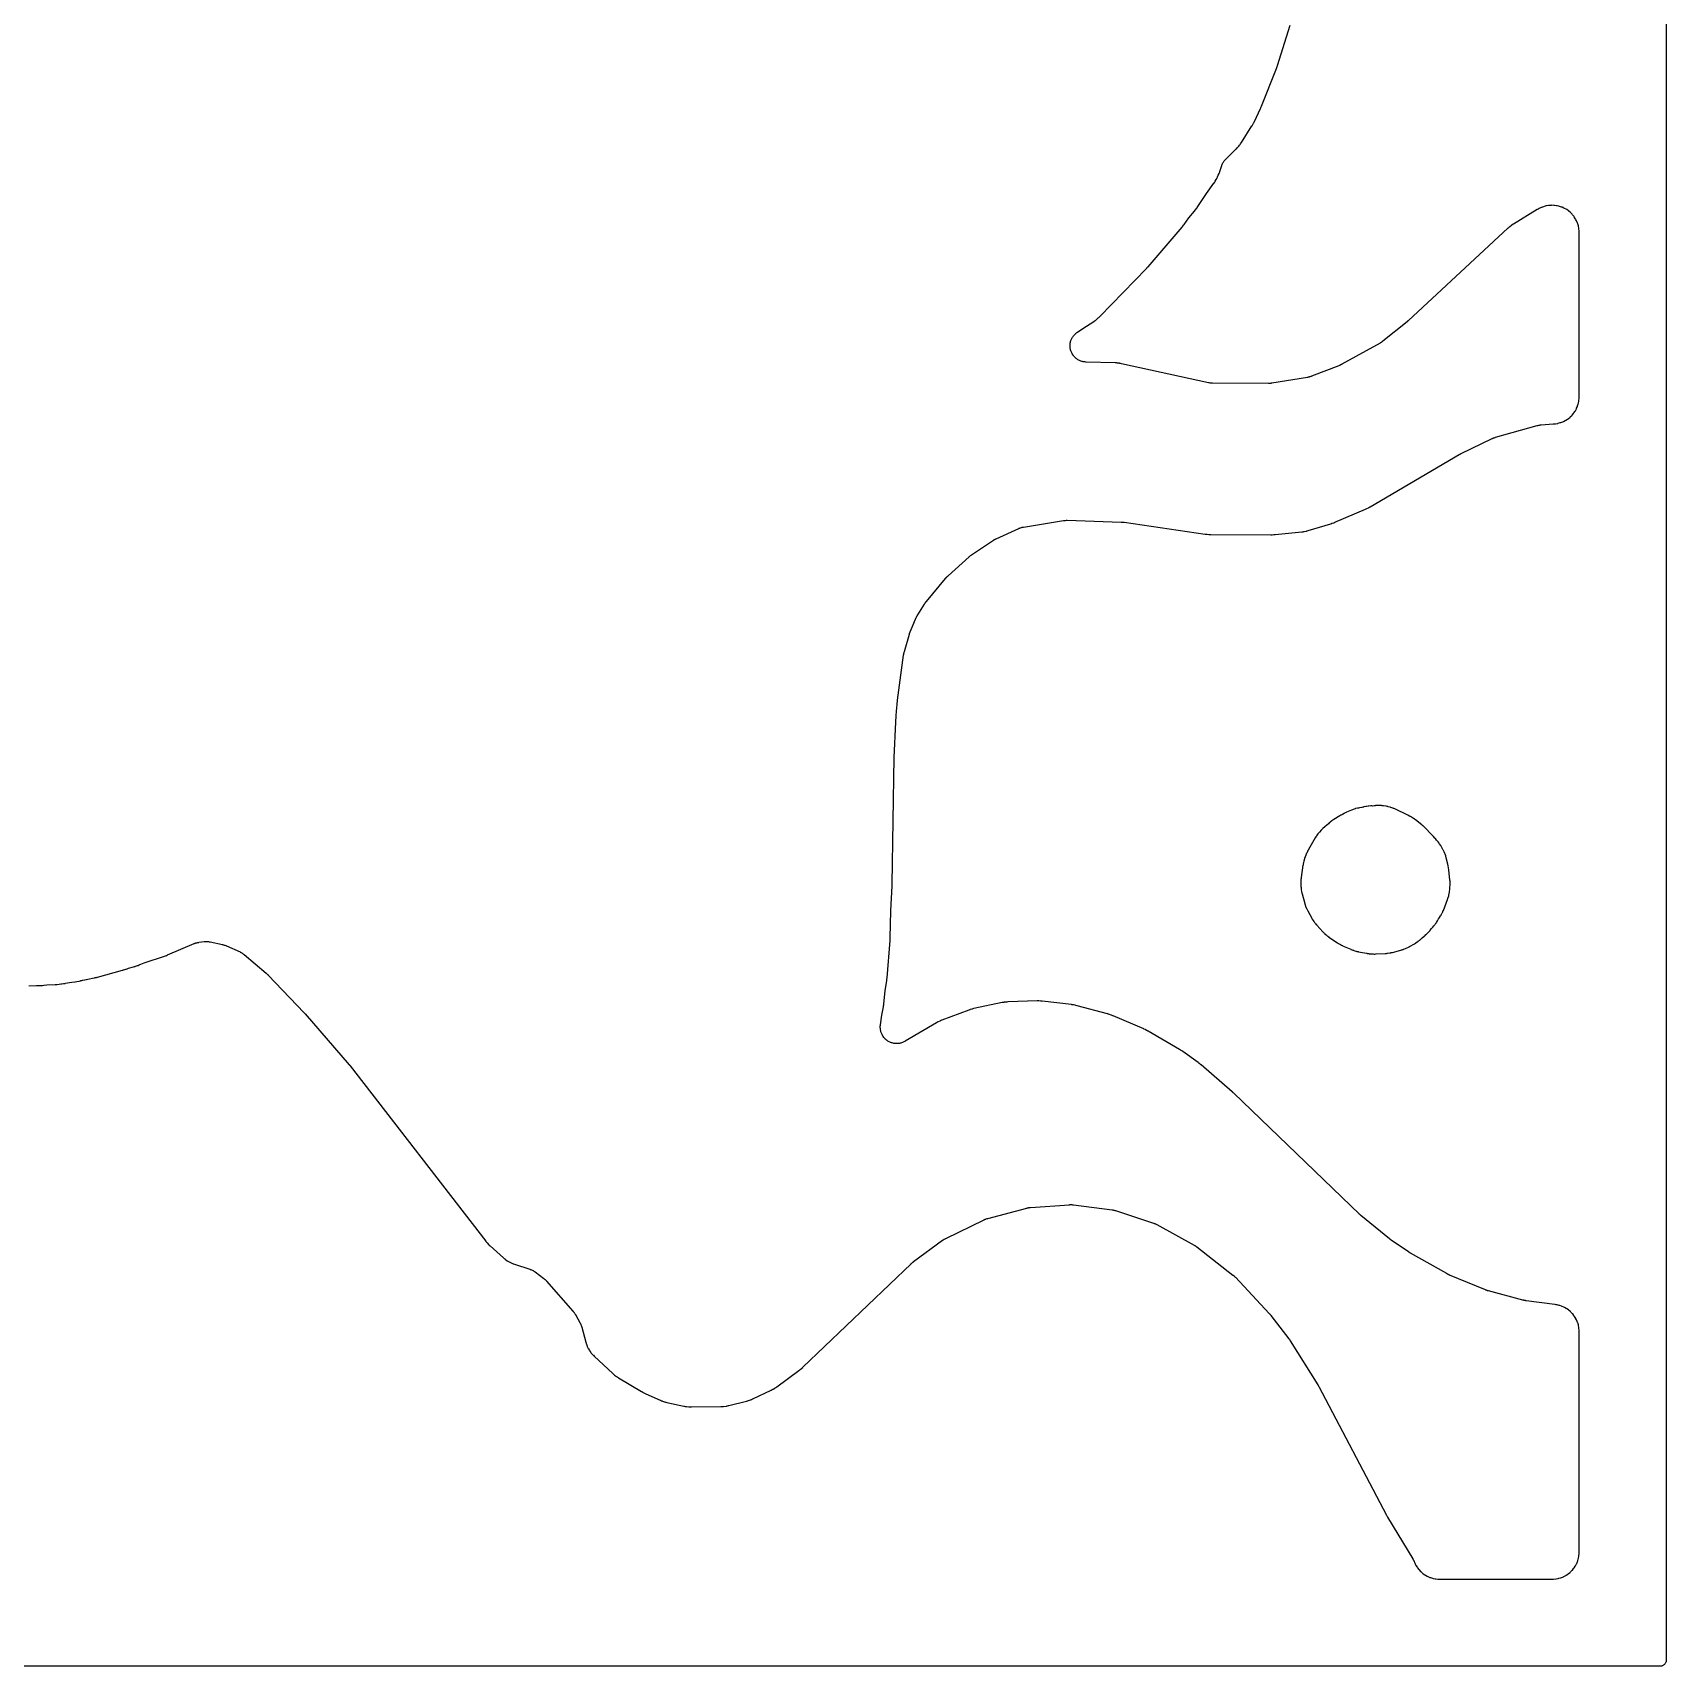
# Model space of a CAD drawing. Header units: millimetres. Extents: x 0 to 300, y 0 to 300.
# Drawn here: x 150 to 300.1, y -0.1 to 150 of the extents above; entities that cross this region are included whole.
import ezdxf

# ---------------------------------------------------------------- set-up
doc = ezdxf.new("R2010")
doc.units = ezdxf.units.MM
doc.layers.add('CUT', color=7, linetype='CONTINUOUS')

msp = doc.modelspace()

# ---------------------------------------------------------------- linework, layer by layer
at = {"layer": 'CUT'}
for points in [[(300.0625, 297.442), (300.0625, 109.7131), (300.0625, 46.4462), (300.0625, 1.467), (300.0625, 1.4375), (300.0625, 0.5522), (300.0589, 0.4788), (300.0503, 0.4206), (300.036, 0.3635), (300.0162, 0.3082), (299.991, 0.255), (299.9608, 0.2046), (299.9257, 0.1573), (299.8863, 0.1137), (299.8427, 0.0743), (299.7954, 0.0392), (299.745, 0.009), (299.6918, -0.0162), (299.6365, -0.036), (299.5794, -0.0503), (299.5212, -0.0589), (299.4478, -0.0625), (298.5625, -0.0625), (1.4375, -0.0625)], [(149.6484, 62.4597), (150.3637, 62.4665), (150.3767, 62.4668), (150.4613, 62.4694), (150.4743, 62.47), (150.5007, 62.4714), (150.5495, 62.471), (150.5694, 62.4712), (150.6988, 62.4747), (150.7187, 62.4755), (150.8808, 62.4852), (150.9007, 62.4867), (151.0296, 62.4987), (151.0494, 62.5009), (151.2965, 62.5322), (152.0778, 62.5658), (152.0987, 62.5671), (152.2341, 62.5777), (152.2549, 62.5796), (152.4242, 62.5988), (152.4449, 62.6015), (152.5792, 62.6215), (152.5998, 62.6249), (152.6146, 62.6276), (152.651, 62.6308), (152.6705, 62.6329), (152.8295, 62.6522), (152.8489, 62.6549), (152.975, 62.6744), (152.9944, 62.6777), (153.5851, 62.7891), (153.8811, 62.821), (153.903, 62.8238), (154.0449, 62.8444), (154.0667, 62.848), (154.2436, 62.8804), (154.2653, 62.8848), (154.4053, 62.9158), (154.4267, 62.9209), (154.5124, 62.9432), (154.5713, 62.9528), (154.5924, 62.9566), (154.7635, 62.9909), (154.7844, 62.9955), (154.9198, 63.0276), (154.9405, 63.0329), (155.0758, 63.0702), (155.6527, 63.179), (155.6646, 63.1813), (155.7413, 63.1974), (155.7531, 63.2), (155.849, 63.2221), (155.8608, 63.225), (155.9368, 63.2441), (155.9485, 63.2472), (158.2566, 63.878), (158.2693, 63.8817), (158.3516, 63.9061), (158.3642, 63.91), (158.4669, 63.943), (158.4795, 63.9472), (158.5606, 63.9753), (158.5731, 63.9797), (158.668, 64.0149), (158.7984, 64.0586), (159.2519, 64.1767), (159.2661, 64.1806), (159.3583, 64.207), (159.3724, 64.2112), (159.4274, 64.2285), (159.4553, 64.238), (159.6327, 64.3033), (159.687, 64.3264), (159.7862, 64.3745), (159.8341, 64.3902), (159.8477, 64.3949), (159.9361, 64.4262), (159.9497, 64.4312), (160.2452, 64.5442), (162.1053, 65.1684), (162.117, 65.1724), (162.1923, 65.1994), (162.2039, 65.2037), (162.2978, 65.2396), (162.3093, 65.2441), (162.3834, 65.2742), (162.3948, 65.2789), (164.8269, 66.3241), (164.8365, 66.3282), (164.8514, 66.3344), (164.8762, 66.3443), (164.9097, 66.357), (164.9396, 66.3679), (164.9441, 66.3694), (164.9977, 66.3859), (165.0715, 66.406), (165.1422, 66.4223), (165.1925, 66.4318), (165.2345, 66.4387), (165.2482, 66.4406), (165.2586, 66.442), (165.7452, 66.5043), (165.7579, 66.5058), (165.775, 66.5077), (165.8258, 66.5121), (165.8857, 66.5154), (165.9741, 66.5161), (166.0597, 66.5125), (166.1487, 66.5043), (166.2098, 66.4956), (166.2608, 66.4869), (166.2774, 66.4835), (166.2899, 66.4809), (167.4485, 66.2303), (167.46, 66.2277), (167.4754, 66.2242), (167.5208, 66.2125), (167.5959, 66.1911), (167.6289, 66.1809), (167.6615, 66.1695), (167.7348, 66.1423), (167.7782, 66.1248), (167.7928, 66.1185), (167.8035, 66.1138), (169.0507, 65.5549), (169.0603, 65.5505), (169.0751, 65.5436), (169.0995, 65.5319), (169.132, 65.5157), (169.1606, 65.5008), (169.1645, 65.4986), (169.2134, 65.47), (169.2787, 65.4288), (169.3391, 65.3873), (169.3805, 65.3563), (169.4142, 65.3297), (169.425, 65.3208), (169.4331, 65.314), (171.4532, 63.6028), (171.4623, 63.595), (171.4834, 63.5767), (171.4923, 63.5688), (171.5032, 63.5591), (171.5121, 63.5511), (171.5326, 63.5322), (171.5414, 63.5241), (171.5514, 63.5146), (171.56, 63.5064), (171.5801, 63.487), (171.5886, 63.4786), (171.5989, 63.4683), (171.6074, 63.4598), (171.6269, 63.4399), (171.6352, 63.4313), (174.9459, 59.9602), (174.9561, 59.9495), (174.9665, 59.9383), (174.97, 59.9345), (174.9786, 59.9253), (174.9822, 59.9213), (174.9864, 59.9167), (174.99, 59.9127), (174.9985, 59.9034), (175.0016, 59.8999), (175.0083, 59.8923), (175.0179, 59.8814), (175.0221, 59.8765), (179.0722, 55.2015), (179.0755, 55.1977), (179.0832, 55.1887), (179.0865, 55.1848), (179.0943, 55.1756), (179.0983, 55.1708), (179.1076, 55.1597), (179.1116, 55.1549), (179.1161, 55.1493), (179.1201, 55.1445), (179.1293, 55.1332), (179.1327, 55.129), (179.14, 55.1198), (179.1504, 55.1066), (179.1549, 55.1007), (191.6296, 38.9771), (191.6381, 38.9664), (191.6943, 38.897), (191.7031, 38.8865), (191.7378, 38.8456), (191.7561, 38.8251), (191.8777, 38.6945), (191.8969, 38.6749), (191.9352, 38.6373), (191.9451, 38.6278), (192.0103, 38.5668), (192.0205, 38.5576), (193.2621, 37.4482), (193.2739, 37.4379), (193.3513, 37.3723), (193.3634, 37.3624), (193.4109, 37.3242), (193.4357, 37.3052), (193.598, 37.1881), (193.6505, 37.1543), (193.8217, 37.0561), (193.8774, 37.0278), (194.0604, 36.9468), (194.0893, 36.9349), (194.1462, 36.9132), (194.1609, 36.9078), (194.2566, 36.8741), (194.2714, 36.8691), (195.6825, 36.4128), (195.6944, 36.4089), (195.7105, 36.4035), (195.7575, 36.3861), (195.8121, 36.3641), (195.8911, 36.3278), (195.9657, 36.2891), (196.0415, 36.2449), (196.0924, 36.2118), (196.1343, 36.1829), (196.1477, 36.173), (196.1577, 36.1656), (196.9404, 35.5743), (196.9495, 35.5673), (196.9617, 35.5578), (196.9972, 35.5289), (197.0551, 35.479), (197.0802, 35.4565), (197.1045, 35.4331), (197.1584, 35.379), (197.1899, 35.3458), (197.2003, 35.3343), (197.2079, 35.3257), (199.6302, 32.5653), (199.638, 32.5563), (199.6484, 32.5442), (199.6783, 32.5073), (199.7264, 32.4445), (199.7472, 32.4163), (199.7668, 32.3874), (199.8098, 32.321), (199.8346, 32.2805), (199.8426, 32.2666), (199.8484, 32.2563), (200.2905, 31.4648), (200.295, 31.4566), (200.3019, 31.4439), (200.3131, 31.4227), (200.3278, 31.394), (200.3404, 31.3684), (200.3421, 31.3647), (200.3622, 31.3187), (200.3879, 31.2552), (200.4101, 31.1942), (200.4243, 31.1504), (200.4352, 31.1139), (200.4385, 31.102), (200.441, 31.0929), (200.8065, 29.7171), (200.8103, 29.7036), (200.8357, 29.6162), (200.8398, 29.6028), (200.8563, 29.5506), (200.8654, 29.5241), (200.9275, 29.3556), (200.9493, 29.304), (201.0258, 29.1443), (201.0523, 29.0949), (201.1434, 28.943), (201.1744, 28.8963), (201.2792, 28.7535), (201.3145, 28.71), (201.4338, 28.5758), (201.4529, 28.5553), (201.4911, 28.5161), (201.501, 28.5062), (201.5661, 28.4426), (201.5763, 28.4329), (203.278, 26.8455), (203.2897, 26.8348), (203.3669, 26.7666), (203.3789, 26.7562), (203.4263, 26.7165), (203.4511, 26.6968), (203.6156, 26.573), (203.6414, 26.5546), (203.6927, 26.5201), (203.706, 26.5115), (203.7929, 26.4562), (203.8064, 26.4479), (205.9314, 25.176), (205.9471, 25.167), (206.0494, 25.1099), (206.0652, 25.1013), (206.1957, 25.0335), (206.2118, 25.0254), (206.3174, 24.9746), (206.3337, 24.967), (207.6484, 24.3813), (207.6625, 24.3752), (207.7546, 24.3369), (207.7689, 24.3312), (207.8248, 24.3097), (207.8537, 24.2994), (208.0431, 24.2373), (208.0725, 24.2285), (208.1303, 24.2127), (208.1452, 24.2089), (208.2421, 24.1852), (208.257, 24.1817), (209.8201, 23.8412), (209.8365, 23.8379), (209.9429, 23.8178), (209.9593, 23.8149), (210.0235, 23.8046), (210.0565, 23.8003), (210.2717, 23.7779), (210.3049, 23.7754), (210.3699, 23.7723), (210.3865, 23.7717), (210.4948, 23.7695), (210.5114, 23.7694), (213.1984, 23.79), (213.2164, 23.7904), (213.3333, 23.7948), (213.3512, 23.7958), (213.4213, 23.8005), (213.4571, 23.804), (213.689, 23.8338), (213.7245, 23.8394), (213.7935, 23.8525), (213.8111, 23.8561), (213.9253, 23.8814), (213.9428, 23.8856), (215.5688, 24.2967), (215.5828, 24.3004), (215.6735, 24.3257), (215.6874, 24.3298), (215.7415, 24.3463), (215.769, 24.3554), (215.9461, 24.4189), (215.9731, 24.4293), (216.0254, 24.4509), (216.0387, 24.4566), (216.1247, 24.4947), (216.1379, 24.5008), (217.8377, 25.3027), (217.8508, 25.309), (217.9353, 25.3514), (217.9483, 25.3581), (217.9984, 25.3848), (218.0238, 25.3991), (218.1861, 25.496), (218.2108, 25.5115), (218.2581, 25.5429), (218.2701, 25.5511), (218.3476, 25.6053), (218.3594, 25.6138), (220.3805, 27.1025), (220.3958, 27.1141), (220.4941, 27.1915), (220.509, 27.2036), (220.6292, 27.3046), (220.6437, 27.3173), (220.7369, 27.4008), (220.751, 27.4139), (230.6901, 36.9209), (230.7007, 36.9308), (230.7254, 36.9537), (230.7361, 36.9634), (230.7492, 36.9751), (230.76, 36.9847), (230.7854, 37.0068), (230.7964, 37.0162), (230.8091, 37.0268), (230.8202, 37.036), (230.8464, 37.0573), (230.8576, 37.0663), (230.8715, 37.0772), (230.8829, 37.0861), (230.9097, 37.1065), (230.9212, 37.1151), (233.5836, 39.076), (233.592, 39.0821), (233.6049, 39.0914), (233.6266, 39.1065), (233.6559, 39.1263), (233.6823, 39.1435), (233.7035, 39.1567), (233.7156, 39.1642), (233.7201, 39.1669), (233.7469, 39.1824), (233.8069, 39.2159), (233.8433, 39.2352), (233.8558, 39.2414), (233.865, 39.2459), (237.4042, 40.9628), (237.414, 40.9675), (237.4293, 40.9747), (237.4547, 40.9862), (237.489, 41.001), (237.5197, 41.0136), (237.5442, 41.0232), (237.5583, 41.0286), (237.5635, 41.0305), (237.5943, 41.0413), (237.6631, 41.064), (237.7047, 41.0766), (237.7189, 41.0805), (237.7294, 41.0834), (241.3235, 42.0333), (241.3337, 42.036), (241.3495, 42.04), (241.3758, 42.0462), (241.4111, 42.0539), (241.4426, 42.0603), (241.4677, 42.0649), (241.482, 42.0674), (241.4874, 42.0683), (241.5186, 42.0729), (241.5882, 42.082), (241.6301, 42.0865), (241.6443, 42.0876), (241.6547, 42.0884), (245.2346, 42.344), (245.2458, 42.3447), (245.261, 42.3456), (245.306, 42.3471), (245.381, 42.3478), (245.4142, 42.3475), (245.4473, 42.3459), (245.5222, 42.3409), (245.567, 42.3368), (245.5821, 42.335), (245.5933, 42.3337), (249.1444, 41.8739), (249.155, 41.8725), (249.1715, 41.8702), (249.1987, 41.8659), (249.235, 41.8596), (249.2672, 41.8534), (249.2926, 41.8481), (249.3071, 41.8449), (249.3125, 41.8437), (249.3437, 41.836), (249.4129, 41.8176), (249.4541, 41.8056), (249.4679, 41.8012), (249.4781, 41.7979), (252.9696, 40.6427), (252.9795, 40.6393), (252.9948, 40.6341), (253.0199, 40.625), (253.0535, 40.6123), (253.0831, 40.6005), (253.1064, 40.5908), (253.1197, 40.5851), (253.1246, 40.583), (253.1531, 40.5699), (253.2159, 40.5398), (253.2531, 40.5209), (253.2655, 40.5142), (253.2747, 40.5092), (256.6926, 38.6194), (256.6989, 38.6159), (256.7135, 38.6077), (256.7162, 38.6061), (256.7441, 38.5896), (256.7995, 38.5554), (256.8183, 38.5434), (256.8439, 38.5258), (256.9107, 38.4778), (256.939, 38.4567), (260.2562, 35.8712), (260.2618, 35.8668), (260.2749, 35.8564), (260.2774, 35.8544), (260.3021, 35.8339), (260.3512, 35.7918), (260.3678, 35.7771), (260.3902, 35.7559), (260.4484, 35.6984), (260.4729, 35.6733), (263.5956, 32.339), (263.6029, 32.331), (263.62, 32.3124), (263.6273, 32.3043), (263.636, 32.2945), (263.6431, 32.2865), (263.6596, 32.2675), (263.6667, 32.2593), (263.6747, 32.2499), (263.6817, 32.2416), (263.6978, 32.2222), (263.7046, 32.2138), (263.7129, 32.2036), (263.7196, 32.1952), (263.7353, 32.1754), (263.7419, 32.1669), (265.3867, 30.0327), (265.3934, 30.0239), (265.4088, 30.0033), (265.4154, 29.9945), (265.4233, 29.9836), (265.4298, 29.9747), (265.4447, 29.9537), (265.4511, 29.9447), (265.4583, 29.9343), (265.4646, 29.9252), (265.479, 29.9039), (265.4851, 29.8947), (265.4925, 29.8835), (265.4986, 29.8743), (265.5125, 29.8526), (265.5184, 29.8433), (268.0442, 25.8019), (268.0477, 25.7962), (268.056, 25.7828), (268.0595, 25.777), (268.0679, 25.7631), (268.0721, 25.756), (268.082, 25.7393), (268.0862, 25.7322), (268.091, 25.7239), (268.0952, 25.7167), (268.1047, 25.6998), (268.1088, 25.6925), (268.1108, 25.6889), (268.1156, 25.6802), (268.1265, 25.66), (268.1312, 25.6513), (274.3557, 13.8311), (274.3596, 13.8239), (274.3867, 13.7741), (274.3909, 13.7664), (274.4256, 13.7048), (274.4299, 13.6973), (274.458, 13.649), (274.4627, 13.6411), (276.7726, 9.8088), (276.7781, 9.7996), (276.7866, 9.7851), (276.8003, 9.761), (276.818, 9.7285), (276.8333, 9.6992), (276.8403, 9.6853), (276.8558, 9.6525), (276.8739, 9.6124), (276.8826, 9.5924), (276.8857, 9.585), (276.8863, 9.5835), (276.89, 9.5748), (276.8907, 9.5732), (276.9393, 9.4594), (276.9517, 9.4325), (277.0352, 9.2611), (277.0642, 9.2084), (277.166, 9.0438), (277.2007, 8.9936), (277.3182, 8.8407), (277.3578, 8.7943), (277.4903, 8.6542), (277.5343, 8.6121), (277.6803, 8.4861), (277.7285, 8.4487), (277.8865, 8.3382), (277.9382, 8.3058), (278.1066, 8.212), (278.1613, 8.185), (278.3384, 8.1087), (278.3955, 8.0875), (278.5794, 8.0296), (278.6385, 8.0142), (278.8273, 7.9753), (278.8876, 7.966), (279.0821, 7.9461), (279.1125, 7.9438), (279.172, 7.9408), (279.1872, 7.9402), (279.2863, 7.9377), (279.3016, 7.9375), (289.4999, 7.9375), (289.5146, 7.9377), (289.6103, 7.94), (289.625, 7.9406), (289.6825, 7.9434), (289.7118, 7.9456), (289.8996, 7.9641), (289.9579, 7.9727), (290.1405, 8.009), (290.1976, 8.0233), (290.3757, 8.0774), (290.4311, 8.0972), (290.6031, 8.1684), (290.6564, 8.1936), (290.8205, 8.2814), (290.871, 8.3116), (291.0258, 8.415), (291.0731, 8.4501), (291.217, 8.5682), (291.2606, 8.6078), (291.3922, 8.7394), (291.4318, 8.783), (291.5499, 8.9269), (291.585, 8.9742), (291.6884, 9.129), (291.7186, 9.1795), (291.8064, 9.3437), (291.8316, 9.3969), (291.9028, 9.5689), (291.9226, 9.6243), (291.9767, 9.8024), (291.991, 9.8595), (292.0273, 10.0421), (292.0359, 10.1004), (292.0544, 10.2882), (292.0566, 10.3176), (292.0594, 10.375), (292.06, 10.3897), (292.0623, 10.4854), (292.0625, 10.5001), (292.0625, 30.6186), (292.0623, 30.633), (292.0601, 30.7265), (292.0596, 30.7408), (292.0569, 30.797), (292.0548, 30.8257), (292.0372, 31.0092), (292.0289, 31.0661), (291.9942, 31.2446), (291.9806, 31.3005), (291.929, 31.4749), (291.91, 31.5292), (291.842, 31.6978), (291.8179, 31.7501), (291.734, 31.9114), (291.7051, 31.9611), (291.6061, 32.1137), (291.5725, 32.1604), (291.4594, 32.3028), (291.4215, 32.3461), (291.2953, 32.477), (291.2534, 32.5164), (291.1152, 32.6346), (291.0698, 32.6699), (290.9209, 32.7743), (290.8723, 32.8051), (290.7141, 32.8948), (290.6628, 32.9207), (290.4967, 32.9949), (290.4431, 33.0158), (290.2707, 33.0737), (290.2154, 33.0894), (290.0358, 33.1311), (290.0076, 33.1369), (289.9524, 33.147), (289.9382, 33.1494), (289.8458, 33.1639), (289.8316, 33.166), (287.1917, 33.5172), (287.1774, 33.5192), (287.1442, 33.5242), (287.13, 33.5264), (287.1127, 33.5293), (287.0986, 33.5318), (287.0656, 33.5378), (287.0515, 33.5405), (287.0353, 33.5437), (287.0212, 33.5466), (286.9884, 33.5537), (286.9744, 33.5568), (286.9573, 33.5608), (286.9433, 33.5641), (286.9108, 33.5722), (286.8968, 33.5758), (283.7394, 34.416), (283.7251, 34.42), (283.6917, 34.4294), (283.6774, 34.4336), (283.6601, 34.4389), (283.6459, 34.4433), (283.6128, 34.4538), (283.5987, 34.4585), (283.5825, 34.464), (283.5685, 34.4688), (283.5358, 34.4805), (283.5219, 34.4856), (283.5049, 34.492), (283.491, 34.4973), (283.4587, 34.51), (283.4449, 34.5156), (280.149, 35.8791), (280.1363, 35.8845), (280.1066, 35.8973), (280.0939, 35.9029), (280.0785, 35.9099), (280.0659, 35.9157), (280.0367, 35.9294), (280.0242, 35.9354), (280.0099, 35.9423), (279.9975, 35.9485), (279.9686, 35.9631), (279.9563, 35.9695), (279.9414, 35.9773), (279.9292, 35.9839), (279.9008, 35.9994), (279.8887, 36.0061), (276.5553, 37.8944), (276.5472, 37.899), (276.5283, 37.91), (276.5202, 37.9148), (276.5104, 37.9206), (276.5024, 37.9254), (276.4837, 37.9368), (276.4757, 37.9417), (276.4666, 37.9474), (276.4587, 37.9524), (276.4402, 37.9641), (276.4324, 37.9692), (276.4228, 37.9754), (276.415, 37.9806), (276.3968, 37.9927), (276.389, 37.9979), (274.7957, 39.0848), (274.7877, 39.0903), (274.769, 39.1034), (274.761, 39.109), (274.7513, 39.116), (274.7434, 39.1217), (274.725, 39.1351), (274.7171, 39.1409), (274.7081, 39.1477), (274.7003, 39.1536), (274.6822, 39.1674), (274.6745, 39.1734), (274.6651, 39.1807), (274.6574, 39.1868), (274.6396, 39.201), (274.632, 39.2072), (272.0129, 41.3489), (272.0059, 41.3547), (271.9896, 41.3683), (271.9827, 41.3741), (271.9743, 41.3813), (271.9674, 41.3872), (271.9514, 41.4011), (271.9446, 41.4071), (271.9368, 41.414), (271.9301, 41.4201), (271.9144, 41.4343), (271.9077, 41.4404), (271.8995, 41.4479), (271.8929, 41.4541), (271.8775, 41.4686), (271.871, 41.4749), (260.3298, 52.5783), (260.3244, 52.5835), (260.2866, 52.6189), (260.2808, 52.6244), (260.2331, 52.6679), (260.2272, 52.6732), (260.1891, 52.7071), (260.1828, 52.7127), (257.3259, 55.1848), (257.3158, 55.1933), (257.2492, 55.2484), (257.2389, 55.2568), (257.1538, 55.324), (257.1433, 55.3321), (257.0744, 55.3842), (257.0637, 55.3921), (255.6562, 56.4069), (255.6441, 56.4155), (255.5642, 56.4701), (255.5518, 56.4783), (255.4499, 56.5444), (255.4373, 56.5523), (255.3548, 56.6029), (255.3421, 56.6106), (252.4595, 58.282), (252.4438, 58.2907), (252.341, 58.3463), (252.3251, 58.3546), (252.1942, 58.4204), (252.178, 58.4282), (252.0721, 58.4775), (252.0557, 58.4848), (249.2515, 59.6891), (249.2316, 59.6972), (249.1017, 59.7476), (249.0816, 59.755), (248.9164, 59.8123), (248.896, 59.819), (248.7628, 59.86), (248.7422, 59.8659), (245.9562, 60.615), (245.9351, 60.6202), (245.7975, 60.652), (245.7763, 60.6564), (245.6023, 60.6899), (245.5809, 60.6937), (245.4414, 60.7153), (245.4198, 60.7183), (242.7327, 61.0362), (242.722, 61.0373), (242.6473, 61.0448), (242.6362, 61.0458), (242.5871, 61.0498), (242.5635, 61.0513), (242.4157, 61.0574), (242.3929, 61.058), (242.3533, 61.0581), (242.3426, 61.058), (242.2684, 61.057), (242.2563, 61.0567), (239.591, 60.965), (239.578, 60.9644), (239.4939, 60.9597), (239.481, 60.9588), (239.4305, 60.9549), (239.4047, 60.9523), (239.2376, 60.932), (239.2119, 60.9284), (239.162, 60.9201), (239.1492, 60.9178), (239.0664, 60.9023), (239.0537, 60.8998), (236.4411, 60.3505), (236.4306, 60.3482), (236.3575, 60.3314), (236.3466, 60.3288), (236.2988, 60.3169), (236.276, 60.3108), (236.1341, 60.2695), (236.1123, 60.2627), (236.0748, 60.2502), (236.0646, 60.2467), (235.9947, 60.222), (235.9834, 60.2179), (233.5044, 59.2869), (233.4922, 59.2822), (233.4138, 59.2508), (233.4017, 59.2458), (233.355, 59.2259), (233.3313, 59.2152), (233.1788, 59.1423), (233.1556, 59.1305), (233.1107, 59.1066), (233.0993, 59.1004), (233.0256, 59.0591), (233.0143, 59.0526), (230.1382, 57.3568), (230.0999, 57.3354), (230.0287, 57.298), (229.9491, 57.261), (229.8949, 57.239), (229.8121, 57.2099), (229.756, 57.1933), (229.6707, 57.1724), (229.6133, 57.1613), (229.5264, 57.1488), (229.4682, 57.1434), (229.3805, 57.1395), (229.322, 57.1397), (229.2344, 57.1444), (229.1762, 57.1503), (229.0894, 57.1635), (229.0321, 57.175), (228.947, 57.1966), (228.8911, 57.2137), (228.8085, 57.2435), (228.7545, 57.266), (228.6752, 57.3036), (228.6237, 57.3312), (228.5484, 57.3765), (228.4998, 57.409), (228.4293, 57.4613), (228.3842, 57.4984), (228.3191, 57.5574), (228.2777, 57.5987), (228.2187, 57.6637), (228.1816, 57.7089), (228.1292, 57.7793), (228.0967, 57.8279), (228.0514, 57.9031), (228.0238, 57.9546), (227.986, 58.0339), (227.9635, 58.0879), (227.9337, 58.1705), (227.9166, 58.2264), (227.8949, 58.3115), (227.8833, 58.3687), (227.8701, 58.4555), (227.8641, 58.5137), (227.8594, 58.6014), (227.8591, 58.6598), (227.863, 58.7476), (227.8705, 58.8277), (227.8756, 58.8713), (227.9991, 59.7376), (228.1437, 60.5219), (228.1454, 60.5315), (228.1566, 60.5982), (228.1582, 60.6085), (228.1707, 60.6919), (228.1721, 60.702), (228.1809, 60.7681), (228.1822, 60.7789), (228.3201, 61.989), (228.4566, 62.9459), (228.4577, 62.9542), (228.4651, 63.0117), (228.4662, 63.0206), (228.4743, 63.0924), (228.4752, 63.1011), (228.4808, 63.158), (228.4817, 63.1673), (228.7672, 66.6153), (228.7679, 66.6245), (228.7722, 66.6881), (228.7728, 66.698), (228.7768, 66.7774), (228.7772, 66.787), (228.7794, 66.8498), (228.7797, 66.8601), (228.8235, 69.3392), (228.9401, 71.6464), (228.9404, 71.6512), (228.9418, 71.6847), (228.942, 71.6898), (228.9434, 71.7316), (228.9435, 71.7366), (228.9444, 71.7696), (228.9445, 71.775), (229.1358, 83.4152), (229.2738, 86.6544), (229.3182, 87.2456), (229.3501, 87.6709), (229.3952, 88.2729), (229.427, 88.6972), (230.0033, 92.8305), (230.0056, 92.8463), (230.0114, 92.8832), (230.0141, 92.899), (230.0174, 92.9181), (230.0203, 92.9339), (230.0274, 92.9705), (230.0306, 92.9861), (230.0344, 93.004), (230.0379, 93.0196), (230.0463, 93.056), (230.05, 93.0715), (230.0548, 93.0904), (230.0588, 93.1059), (230.0685, 93.1419), (230.0728, 93.1573), (230.534, 94.7577), (230.5379, 94.7709), (230.5473, 94.8017), (230.5514, 94.8149), (230.5566, 94.8309), (230.5609, 94.844), (230.5712, 94.8745), (230.5758, 94.8875), (230.5811, 94.9024), (230.5858, 94.9154), (230.5971, 94.9456), (230.602, 94.9585), (230.6081, 94.9741), (230.6132, 94.9869), (230.6254, 95.0167), (230.6307, 95.0295), (231.1598, 96.2695), (231.1634, 96.2779), (231.1691, 96.2909), (231.1788, 96.3123), (231.1922, 96.3408), (231.2045, 96.3659), (231.2146, 96.3857), (231.2204, 96.397), (231.2226, 96.4011), (231.2358, 96.4253), (231.2659, 96.4784), (231.2846, 96.5099), (231.2911, 96.5204), (231.296, 96.5282), (231.9202, 97.5106), (231.928, 97.5227), (231.9465, 97.5507), (231.9545, 97.5627), (231.9643, 97.5771), (231.9725, 97.589), (231.9919, 97.6164), (232.0002, 97.6281), (232.0099, 97.6414), (232.0185, 97.6529), (232.0387, 97.6797), (232.0474, 97.6911), (232.0582, 97.705), (232.0671, 97.7162), (232.0882, 97.7423), (232.0973, 97.7535), (233.8601, 99.8728), (233.8703, 99.8848), (233.8942, 99.9126), (233.9046, 99.9244), (233.9174, 99.9387), (233.928, 99.9504), (233.9529, 99.9774), (233.9637, 99.9888), (233.9762, 100.0019), (233.9872, 100.0131), (234.013, 100.0392), (234.0242, 100.0503), (234.038, 100.0637), (234.0493, 100.0745), (234.0761, 100.0997), (234.0877, 100.1104), (236.0127, 101.8577), (236.0178, 101.8623), (236.0296, 101.8729), (236.0318, 101.8748), (236.0552, 101.8949), (236.1027, 101.9343), (236.1193, 101.9476), (236.1428, 101.9653), (236.2061, 102.011), (236.2336, 102.03), (238.2496, 103.3744), (238.2572, 103.3794), (238.2692, 103.3872), (238.2889, 103.3997), (238.3152, 103.4159), (238.3389, 103.43), (238.358, 103.441), (238.3689, 103.4472), (238.373, 103.4494), (238.397, 103.4623), (238.4507, 103.4901), (238.4833, 103.5061), (238.4944, 103.5113), (238.5026, 103.5151), (240.5904, 104.4645), (240.5995, 104.4686), (240.6137, 104.4748), (240.6373, 104.4848), (240.6691, 104.4978), (240.6975, 104.5089), (240.7016, 104.5103), (240.7524, 104.5274), (240.8223, 104.5485), (240.8894, 104.5661), (240.9373, 104.5766), (240.9772, 104.5844), (240.9902, 104.5867), (241.0001, 104.5883), (244.6815, 105.1839), (244.6922, 105.1856), (244.7087, 105.1881), (244.7361, 105.1917), (244.7729, 105.1961), (244.8057, 105.1994), (244.8317, 105.2015), (244.8466, 105.2026), (244.8521, 105.2029), (244.8844, 105.2044), (244.9563, 105.2065), (244.9994, 105.2067), (245.014, 105.2064), (245.0248, 105.2061), (249.9999, 105.0504), (250.0126, 105.0499), (250.0421, 105.0485), (250.0548, 105.0479), (250.0702, 105.047), (250.0829, 105.0461), (250.1124, 105.0439), (250.125, 105.0429), (250.1395, 105.0416), (250.1521, 105.0405), (250.1816, 105.0374), (250.1942, 105.0361), (250.2095, 105.0343), (250.2221, 105.0327), (250.2514, 105.0289), (250.264, 105.0272), (257.7025, 103.9488), (257.7233, 103.9462), (257.8582, 103.9314), (257.879, 103.9295), (258.0488, 103.9168), (258.0697, 103.9156), (258.2054, 103.9103), (258.2262, 103.9098), (263.735, 103.884), (263.7507, 103.8842), (263.8526, 103.8863), (263.8683, 103.8869), (263.9961, 103.893), (264.0118, 103.8939), (264.1134, 103.9014), (264.1291, 103.9028), (266.5769, 104.1482), (266.5914, 104.1498), (266.6856, 104.1616), (266.7001, 104.1636), (266.7565, 104.172), (266.7852, 104.177), (266.9713, 104.2142), (266.9998, 104.2207), (267.0551, 104.2345), (267.0692, 104.2383), (267.1607, 104.2636), (267.1747, 104.2677), (269.2324, 104.8921), (269.248, 104.8971), (269.3492, 104.9309), (269.3647, 104.9363), (269.4906, 104.9821), (269.5059, 104.988), (269.6051, 105.0272), (269.6203, 105.0335), (272.4198, 106.2306), (272.4371, 106.2383), (272.5487, 106.2903), (272.5658, 106.2985), (272.7037, 106.3681), (272.7205, 106.3769), (272.8286, 106.4358), (272.845, 106.4451), (281.038, 111.2497), (281.0459, 111.2543), (281.0645, 111.265), (281.0725, 111.2695), (281.0823, 111.275), (281.0903, 111.2794), (281.1091, 111.2897), (281.1172, 111.294), (281.1266, 111.299), (281.1347, 111.3033), (281.1537, 111.3132), (281.1619, 111.3173), (281.1719, 111.3224), (281.1801, 111.3265), (281.1993, 111.336), (281.2075, 111.34), (284.078, 112.7223), (284.0868, 112.7265), (284.1006, 112.7329), (284.1234, 112.7432), (284.1543, 112.7566), (284.1819, 112.7681), (284.204, 112.7768), (284.2166, 112.7817), (284.2213, 112.7835), (284.2489, 112.7934), (284.3107, 112.8145), (284.348, 112.8264), (284.3607, 112.8301), (284.3701, 112.8328), (288.1951, 113.911), (288.2061, 113.914), (288.2209, 113.918), (288.2651, 113.9287), (288.3393, 113.9446), (288.3723, 113.951), (288.4054, 113.9562), (288.4806, 113.9665), (288.5258, 113.9715), (288.5411, 113.9728), (288.5525, 113.9737), (289.6801, 114.0556), (289.695, 114.0569), (289.7919, 114.0663), (289.8068, 114.068), (289.8649, 114.0751), (289.8945, 114.0795), (290.0837, 114.1125), (290.1421, 114.1257), (290.3245, 114.1766), (290.3813, 114.1956), (290.5577, 114.2644), (290.6124, 114.289), (290.7811, 114.3751), (290.833, 114.405), (290.9922, 114.5075), (291.0409, 114.5424), (291.1891, 114.6602), (291.2341, 114.6998), (291.3698, 114.8319), (291.4106, 114.8758), (291.5325, 115.0207), (291.5688, 115.0684), (291.6756, 115.2248), (291.7069, 115.2759), (291.7976, 115.4421), (291.8236, 115.4961), (291.8973, 115.6706), (291.9178, 115.7268), (291.9737, 115.9078), (291.9885, 115.9658), (292.0261, 116.1514), (292.035, 116.2107), (292.0542, 116.4017), (292.0564, 116.4316), (292.0593, 116.49), (292.0599, 116.505), (292.0623, 116.6023), (292.0625, 116.6173), (292.0625, 131.5829), (292.0623, 131.5973), (292.0601, 131.6912), (292.0595, 131.7056), (292.0568, 131.7619), (292.0547, 131.7907), (292.037, 131.9749), (292.0286, 132.0321), (291.9937, 132.2113), (291.98, 132.2673), (291.928, 132.4423), (291.9089, 132.4968), (291.8403, 132.666), (291.8161, 132.7184), (291.7315, 132.8802), (291.7024, 132.9301), (291.6027, 133.083), (291.5689, 133.1298), (291.4549, 133.2724), (291.4168, 133.3158), (291.2897, 133.4468), (291.2475, 133.4863), (291.1084, 133.6045), (291.0627, 133.6397), (290.9128, 133.744), (290.8639, 133.7747), (290.7047, 133.8641), (290.6531, 133.8899), (290.4861, 133.9636), (290.4322, 133.9843), (290.2589, 134.0416), (290.2032, 134.0571), (290.0252, 134.0975), (289.9683, 134.1075), (289.7872, 134.1306), (289.7297, 134.1351), (289.5472, 134.1407), (289.4895, 134.1397), (289.3073, 134.1277), (289.2499, 134.1211), (289.0698, 134.0916), (289.0133, 134.0796), (288.8368, 134.0329), (288.7818, 134.0155), (288.6106, 133.9521), (288.5575, 133.9295), (288.3909, 133.8488), (288.3652, 133.8356), (288.3157, 133.8086), (288.3031, 133.8016), (288.2218, 133.7547), (288.2094, 133.7473), (286.0106, 132.4078), (285.9979, 132.3998), (285.9157, 132.3469), (285.9032, 132.3386), (285.8546, 132.3055), (285.8302, 132.288), (285.6744, 132.1702), (285.6509, 132.1515), (285.6059, 132.1138), (285.5945, 132.104), (285.5212, 132.0393), (285.51, 132.0292), (276.371, 123.555), (276.3662, 123.5506), (276.355, 123.5403), (276.3502, 123.5359), (276.3386, 123.5255), (276.3326, 123.5202), (276.3186, 123.5078), (276.3126, 123.5025), (276.3056, 123.4964), (276.2996, 123.4912), (276.2853, 123.479), (276.2792, 123.4739), (276.276, 123.4712), (276.2687, 123.4651), (276.2516, 123.4511), (276.2442, 123.4451), (274.0195, 121.659), (274.012, 121.653), (274.0003, 121.6438), (273.9809, 121.629), (273.9549, 121.6097), (273.9314, 121.5928), (273.9124, 121.5797), (273.9016, 121.5723), (273.8975, 121.5695), (273.8736, 121.554), (273.8199, 121.5204), (273.7874, 121.5008), (273.7762, 121.4945), (273.7679, 121.4898), (270.2642, 119.5411), (270.2505, 119.5337), (270.2184, 119.5165), (270.2046, 119.5093), (270.1876, 119.5006), (270.1737, 119.4937), (270.141, 119.4776), (270.1269, 119.4709), (270.1107, 119.4633), (270.0965, 119.4568), (270.0633, 119.4419), (270.049, 119.4357), (270.0315, 119.4282), (270.0171, 119.4222), (269.9834, 119.4085), (269.9689, 119.4027), (267.4666, 118.4355), (267.4558, 118.4314), (267.4411, 118.4259), (267.3974, 118.4109), (267.3238, 118.3878), (267.291, 118.3782), (267.258, 118.3699), (267.1828, 118.3525), (267.1375, 118.3432), (267.1221, 118.3404), (267.1107, 118.3385), (263.8244, 117.7974), (263.815, 117.7959), (263.8005, 117.7937), (263.7765, 117.7903), (263.7442, 117.7862), (263.7155, 117.783), (263.6927, 117.7809), (263.6796, 117.7798), (263.6748, 117.7794), (263.6464, 117.7776), (263.5834, 117.7746), (263.5456, 117.7736), (263.5328, 117.7735), (263.5233, 117.7735), (258.3833, 117.7994), (258.3715, 117.7995), (258.3555, 117.7998), (258.3081, 117.8019), (258.2292, 117.8075), (258.1943, 117.8107), (258.1596, 117.8153), (258.0814, 117.8271), (258.0347, 117.8354), (258.019, 117.8386), (258.0074, 117.8411), (250.0244, 119.5923), (250.0107, 119.5951), (249.9214, 119.6125), (249.9077, 119.6151), (249.8538, 119.6243), (249.8261, 119.6283), (249.6457, 119.6506), (249.6179, 119.6534), (249.5634, 119.6575), (249.5494, 119.6584), (249.4586, 119.6632), (249.4446, 119.6638), (246.7695, 119.7424), (246.7261, 119.7448), (246.6468, 119.7509), (246.5606, 119.7619), (246.5036, 119.7719), (246.4189, 119.7911), (246.3631, 119.8065), (246.2807, 119.8338), (246.2267, 119.8546), (246.1472, 119.8897), (246.0955, 119.9155), (246.0198, 119.9581), (245.9708, 119.9889), (245.8995, 120.0386), (245.8537, 120.0739), (245.7876, 120.1302), (245.7454, 120.1698), (245.685, 120.2323), (245.6468, 120.2757), (245.5927, 120.3437), (245.559, 120.3907), (245.5117, 120.4636), (245.4826, 120.5135), (245.4425, 120.5906), (245.4184, 120.6432), (245.386, 120.7238), (245.367, 120.7784), (245.3425, 120.8618), (245.3289, 120.918), (245.3126, 121.0033), (245.3044, 121.0606), (245.2964, 121.1471), (245.2938, 121.2049), (245.2942, 121.2918), (245.2972, 121.3495), (245.3059, 121.436), (245.3145, 121.4932), (245.3315, 121.5784), (245.3455, 121.6345), (245.3707, 121.7176), (245.3901, 121.7721), (245.4231, 121.8525), (245.4477, 121.9048), (245.4884, 121.9816), (245.5178, 122.0314), (245.5657, 122.1039), (245.5999, 122.1506), (245.6237, 122.18), (245.8194, 122.3749), (245.828, 122.3833), (245.8397, 122.3947), (245.8752, 122.4273), (245.8781, 122.4298), (245.9263, 122.4664), (245.9616, 122.4919), (246.4538, 122.8293), (247.4774, 123.4839), (247.4919, 123.4935), (247.5851, 123.5569), (247.5993, 123.5669), (247.654, 123.6066), (247.6815, 123.6277), (247.856, 123.7702), (247.8823, 123.7929), (247.9321, 123.8386), (247.9447, 123.8505), (248.0255, 123.9291), (248.0378, 123.9413), (252.2988, 128.3305), (252.3049, 128.3369), (252.347, 128.3816), (252.3534, 128.3885), (252.4051, 128.445), (252.4113, 128.4519), (252.4514, 128.4972), (252.4579, 128.5047), (255.5775, 132.1482), (255.5854, 132.1576), (255.6357, 132.2189), (255.6434, 132.2284), (255.7051, 132.3067), (255.7125, 132.3164), (255.7604, 132.3797), (255.7676, 132.3895), (256.2095, 132.9998), (256.7133, 133.6009), (256.7238, 133.6138), (256.791, 133.6986), (256.8011, 133.7118), (256.8824, 133.8206), (256.8922, 133.8341), (256.9546, 133.9225), (256.964, 133.9362), (257.8196, 135.2237), (258.5107, 136.1782), (258.5187, 136.1896), (258.5703, 136.2645), (258.5781, 136.2761), (258.6081, 136.3218), (258.6229, 136.3456), (258.714, 136.5), (258.7402, 136.5494), (258.8166, 136.7116), (258.8279, 136.7372), (258.8489, 136.7877), (258.8541, 136.8007), (258.8626, 136.8226), (258.8867, 136.8667), (258.9096, 136.9133), (258.9765, 137.0657), (258.9864, 137.0897), (259.0048, 137.137), (259.0093, 137.1492), (259.0381, 137.2285), (259.0424, 137.2407), (259.2294, 137.7921), (259.2441, 137.8322), (259.2726, 137.9049), (259.3075, 137.9827), (259.3332, 138.0334), (259.3753, 138.1075), (259.4057, 138.1555), (259.4546, 138.2254), (259.4835, 138.2626), (259.5185, 138.3037), (259.569, 138.3578), (259.5973, 138.3867), (260.1853, 138.9626), (260.5523, 139.3184), (260.5648, 139.3308), (260.6443, 139.4125), (260.6564, 139.4253), (260.7027, 139.4758), (260.7256, 139.5023), (260.7419, 139.5223), (260.7469, 139.528), (260.786, 139.5763), (260.8697, 139.679), (260.8793, 139.6916), (260.8879, 139.7022), (260.9088, 139.7296), (260.9481, 139.7842), (260.958, 139.7984), (261.0208, 139.8913), (261.0303, 139.9057), (261.9997, 141.4322), (262.0093, 141.448), (262.0706, 141.5513), (262.0798, 141.5674), (262.1526, 141.6994), (262.1613, 141.7157), (262.216, 141.8227), (262.2242, 141.8392), (262.7849, 143.0225), (262.7888, 143.0309), (262.8156, 143.0897), (262.8196, 143.0988), (262.8518, 143.1726), (262.8556, 143.1816), (262.88, 143.2404), (262.884, 143.2501), (264.2521, 146.7076), (264.2559, 146.7175), (264.2817, 146.7863), (264.2856, 146.797), (264.3162, 146.8833), (264.3198, 146.8939), (264.3427, 146.9626), (264.3463, 146.9739), (265.5065, 150.6988)]]:
    msp.add_lwpolyline(points, dxfattribs=at)
msp.add_lwpolyline([(267.7051, 68.326), (267.7461, 68.2737), (267.7815, 68.2245), (267.8038, 68.1954), (267.8491, 68.14), (267.8609, 68.1259), (267.9392, 68.0359), (267.9514, 68.0222), (268.5148, 67.4127), (268.5255, 67.4014), (268.5965, 67.3285), (268.6076, 67.3175), (268.6513, 67.2748), (268.6743, 67.2536), (268.8271, 67.1194), (268.8512, 67.0994), (268.8578, 67.0941), (268.8871, 67.0686), (268.9117, 67.0483), (268.9608, 67.0099), (268.9735, 67.0002), (269.0568, 66.9384), (269.0698, 66.9291), (269.7632, 66.4435), (269.7757, 66.435), (269.8577, 66.3807), (269.8704, 66.3725), (269.9204, 66.3411), (269.9464, 66.3256), (270.1179, 66.2297), (270.1447, 66.2156), (270.1976, 66.1894), (270.1985, 66.1889), (270.2009, 66.1878), (270.2147, 66.1811), (270.3055, 66.1388), (270.3195, 66.1325), (271.079, 65.8017), (271.0886, 65.7975), (271.1037, 65.7912), (271.202, 65.7516), (271.2172, 65.7457), (271.2769, 65.7235), (271.2863, 65.7202), (271.3124, 65.7106), (271.3439, 65.6999), (271.5506, 65.6364), (271.5827, 65.6275), (271.6458, 65.6119), (271.662, 65.6081), (271.7677, 65.5851), (271.784, 65.5817), (272.5207, 65.4422), (272.576, 65.4313), (272.5937, 65.4282), (272.6008, 65.427), (272.6206, 65.4232), (272.6382, 65.4202), (272.7526, 65.402), (272.7703, 65.3995), (272.8392, 65.3906), (272.8747, 65.3871), (273.1057, 65.3713), (273.1413, 65.3699), (273.2108, 65.3693), (273.2286, 65.3694), (273.2353, 65.3696), (273.2556, 65.3694), (273.2735, 65.3695), (273.3899, 65.3721), (273.4078, 65.3728), (274.2299, 65.4157), (274.2458, 65.4168), (274.3491, 65.4249), (274.3649, 65.4264), (274.4268, 65.4329), (274.4584, 65.4371), (274.6628, 65.4698), (274.6941, 65.4756), (274.7549, 65.4887), (274.7704, 65.4922), (274.7996, 65.4993), (274.8791, 65.5185), (274.895, 65.5225), (275.6686, 65.7312), (275.6834, 65.7354), (275.727, 65.7484), (275.7811, 65.763), (275.7934, 65.7665), (275.8728, 65.7899), (275.885, 65.7936), (275.9325, 65.8087), (275.9566, 65.8169), (276.1101, 65.8728), (276.1572, 65.8923), (276.3054, 65.9611), (276.3283, 65.9723), (276.3725, 65.9952), (276.3838, 66.0011), (276.4565, 66.0407), (276.4677, 66.0469), (276.9176, 66.3043), (276.9301, 66.3116), (277.0106, 66.3603), (277.0229, 66.3679), (277.0706, 66.3983), (277.0946, 66.4145), (277.2481, 66.5232), (277.2714, 66.5405), (277.3159, 66.5753), (277.3272, 66.5844), (277.3998, 66.6442), (277.4109, 66.6535), (277.6371, 66.8489), (277.6389, 66.8504), (277.816, 66.9984), (277.8426, 67.022), (277.893, 67.0695), (277.8984, 67.0747), (277.9865, 67.1508), (277.9965, 67.1597), (278.061, 67.2179), (278.0708, 67.227), (278.1087, 67.2628), (278.1277, 67.2816), (278.2485, 67.4064), (278.2666, 67.426), (278.3012, 67.4651), (278.31, 67.4752), (278.3661, 67.5415), (278.3746, 67.5518), (278.4994, 67.706), (278.5044, 67.7115), (278.5583, 67.771), (278.5665, 67.7803), (278.5982, 67.8168), (278.614, 67.8358), (278.7142, 67.9613), (278.7292, 67.9809), (278.7578, 68.0199), (278.765, 68.0299), (278.7888, 68.0638), (278.8365, 68.1228), (278.8448, 68.1334), (278.8982, 68.2025), (278.9063, 68.2133), (278.9375, 68.2555), (278.9529, 68.2775), (279.0489, 68.4207), (279.0768, 68.4667), (279.1494, 68.5993), (279.2572, 68.7599), (279.2663, 68.7739), (279.3245, 68.866), (279.3333, 68.8803), (279.3666, 68.9365), (279.3829, 68.9658), (279.4833, 69.159), (279.498, 69.1891), (279.5248, 69.2487), (279.5315, 69.2641), (279.5735, 69.3646), (279.5797, 69.3801), (279.9674, 70.3862), (279.972, 70.3985), (280.0009, 70.4787), (280.0052, 70.4911), (280.0215, 70.5396), (280.0293, 70.5647), (280.0759, 70.7263), (280.0882, 70.7772), (280.1204, 70.9423), (280.1249, 70.9681), (280.1325, 71.0188), (280.1343, 71.0318), (280.1451, 71.1163), (280.1466, 71.1294), (280.1489, 71.1502), (280.1611, 71.2512), (280.1627, 71.267), (280.1751, 71.3979), (280.1757, 71.4037), (280.177, 71.417), (280.1775, 71.4241), (280.1884, 71.5395), (280.1896, 71.5543), (280.1963, 71.6504), (280.1971, 71.6652), (280.1997, 71.7231), (280.2003, 71.7527), (280.1993, 71.9454), (280.1984, 71.975), (280.1953, 72.0328), (280.1943, 72.0476), (280.1866, 72.1437), (280.1853, 72.1585), (280.0865, 73.1055), (280.084, 73.1266), (280.0648, 73.2633), (280.0615, 73.2842), (280.0314, 73.4547), (280.0273, 73.4756), (279.9985, 73.6106), (279.9938, 73.6313), (279.8476, 74.2147), (279.8443, 74.227), (279.8226, 74.3065), (279.8192, 74.3187), (279.8051, 74.3662), (279.7974, 74.3904), (279.7447, 74.5441), (279.7263, 74.5914), (279.6608, 74.7401), (279.6501, 74.7631), (279.6282, 74.8076), (279.6225, 74.8189), (279.5846, 74.8921), (279.5787, 74.9033), (279.4131, 75.207), (279.407, 75.218), (279.3664, 75.2889), (279.36, 75.2998), (279.3347, 75.3419), (279.3213, 75.3632), (279.2325, 75.4978), (279.2031, 75.5386), (279.1033, 75.6654), (279.0873, 75.6848), (279.0553, 75.7222), (279.047, 75.7316), (278.9925, 75.7926), (278.984, 75.8018), (278.9768, 75.8096), (278.9606, 75.8321), (278.8495, 75.9781), (278.8128, 76.0219), (278.6884, 76.1567), (278.6685, 76.1772), (278.6286, 76.2164), (278.6183, 76.2264), (278.5505, 76.29), (278.54, 76.2997), (278.4168, 76.4099), (277.9377, 76.9235), (277.9304, 76.9311), (277.8792, 76.9841), (277.8715, 76.992), (277.8372, 77.0261), (277.8204, 77.0423), (277.7137, 77.1408), (277.6969, 77.1557), (277.6673, 77.181), (277.6593, 77.1878), (277.603, 77.2343), (277.5938, 77.2417), (277.033, 77.6867), (277.0195, 77.6971), (276.9313, 77.763), (276.9176, 77.773), (276.8635, 77.8111), (276.8353, 77.8299), (276.6484, 77.9464), (276.6191, 77.9635), (276.5611, 77.9953), (276.5461, 78.0032), (276.5406, 78.006), (276.5107, 78.0239), (276.4858, 78.038), (276.4364, 78.0644), (276.4237, 78.071), (276.3405, 78.113), (276.3276, 78.1193), (275.1237, 78.6909), (275.1106, 78.6969), (275.0248, 78.7351), (275.0115, 78.7409), (274.9594, 78.7626), (274.9324, 78.7731), (274.7582, 78.8361), (274.7029, 78.8531), (274.5234, 78.899), (274.4952, 78.9055), (274.4399, 78.9168), (274.4257, 78.9196), (274.3333, 78.9362), (274.319, 78.9386), (274.0804, 78.9757), (274.0658, 78.9778), (273.9711, 78.9901), (273.9564, 78.9918), (273.8993, 78.9979), (273.87, 79.0002), (273.6819, 79.0108), (273.6231, 79.0112), (273.4348, 79.0033), (273.4054, 79.0013), (273.3482, 78.9961), (273.3336, 78.9946), (273.2387, 78.9836), (273.2241, 78.9817), (273.0951, 78.9636), (273.0131, 78.9658), (272.9992, 78.966), (272.9449, 78.9662), (272.9171, 78.9656), (272.7391, 78.9581), (272.6838, 78.9531), (272.5097, 78.9294), (272.455, 78.9194), (272.2815, 78.8792), (272.2546, 78.8723), (272.2023, 78.8576), (272.189, 78.8537), (272.1027, 78.8272), (272.0894, 78.823), (272.0833, 78.821), (271.8837, 78.7928), (271.8705, 78.7908), (271.7845, 78.7767), (271.7713, 78.7744), (271.7198, 78.7648), (271.6935, 78.7593), (271.5261, 78.7202), (271.4745, 78.7057), (271.3112, 78.6518), (271.2859, 78.6428), (271.237, 78.6242), (271.2245, 78.6192), (271.1437, 78.5864), (271.1314, 78.5813), (270.6787, 78.3854), (270.6646, 78.3791), (270.5734, 78.3369), (270.5594, 78.3302), (270.5053, 78.3034), (270.478, 78.289), (270.3125, 78.1961), (270.2836, 78.1826), (270.252, 78.1665), (270.1912, 78.1335), (270.1757, 78.1248), (270.076, 78.0667), (270.0608, 78.0575), (269.5314, 77.7277), (269.5182, 77.7192), (269.4333, 77.6632), (269.4204, 77.6544), (269.3703, 77.6195), (269.3451, 77.6009), (269.1848, 77.4761), (269.1606, 77.4562), (269.1144, 77.4162), (269.1027, 77.4058), (269.0276, 77.3373), (269.0162, 77.3266), (268.888, 77.2033), (268.8685, 77.1896), (268.8553, 77.18), (268.7702, 77.1164), (268.7572, 77.1064), (268.7072, 77.0669), (268.6821, 77.0459), (268.5229, 76.9054), (268.499, 76.8831), (268.4536, 76.8383), (268.4421, 76.8267), (268.3685, 76.7501), (268.3573, 76.7381), (268.205, 76.5707), (268.1944, 76.5588), (268.1264, 76.48), (268.1161, 76.4677), (268.0766, 76.4193), (268.057, 76.394), (267.9342, 76.2261), (267.916, 76.1998), (267.8818, 76.1474), (267.8732, 76.1339), (267.8187, 76.0453), (267.8105, 76.0315), (267.1908, 74.9613), (267.1841, 74.9495), (267.1418, 74.8725), (267.1354, 74.8606), (267.1111, 74.8138), (267.0991, 74.7895), (267.0252, 74.6302), (267.0143, 74.6055), (266.9943, 74.5566), (266.9893, 74.5441), (266.9577, 74.4621), (266.953, 74.4494), (266.8384, 74.13), (266.8376, 74.1278), (266.8327, 74.1137), (266.8023, 74.0219), (266.7978, 74.0077), (266.7809, 73.952), (266.7729, 73.9233), (266.726, 73.7357), (266.7194, 73.7066), (266.7081, 73.6496), (266.7054, 73.6349), (266.689, 73.5396), (266.6866, 73.5249), (266.5194, 72.3884), (266.5173, 72.3731), (266.5053, 72.2734), (266.5036, 72.258), (266.4979, 72.198), (266.4958, 72.1672), (266.4948, 72.1428), (266.4946, 72.1407), (266.4938, 72.121), (266.4872, 71.9667), (266.4869, 71.9499), (266.4864, 71.9381), (266.4859, 71.9069), (266.4866, 71.846), (266.487, 71.8304), (266.4908, 71.729), (266.4916, 71.7134), (266.5036, 71.5253), (266.5048, 71.5098), (266.5137, 71.4098), (266.5153, 71.3945), (266.5222, 71.3346), (266.5265, 71.304), (266.5598, 71.1061), (266.5657, 71.0758), (266.5787, 71.0169), (266.5823, 71.0018), (266.6065, 70.9044), (266.6104, 70.8895), (266.612, 70.8839), (266.8555, 70.0023), (266.8558, 70.001), (266.8607, 69.9844), (266.8938, 69.8768), (266.8991, 69.8603), (266.9208, 69.7963), (266.9329, 69.7639), (267.0174, 69.5554), (267.0313, 69.5237), (267.0602, 69.4626), (267.0679, 69.4471), (267.119, 69.3468), (267.1271, 69.3315), (267.4992, 68.651), (267.5053, 68.6403), (267.5451, 68.5708), (267.5514, 68.5601), (267.5762, 68.5188), (267.5894, 68.498), (267.6165, 68.4568), (267.6218, 68.4485), (267.6324, 68.4326), (267.6764, 68.366)], close=True, dxfattribs=at)

doc.saveas('drawing.dxf')
